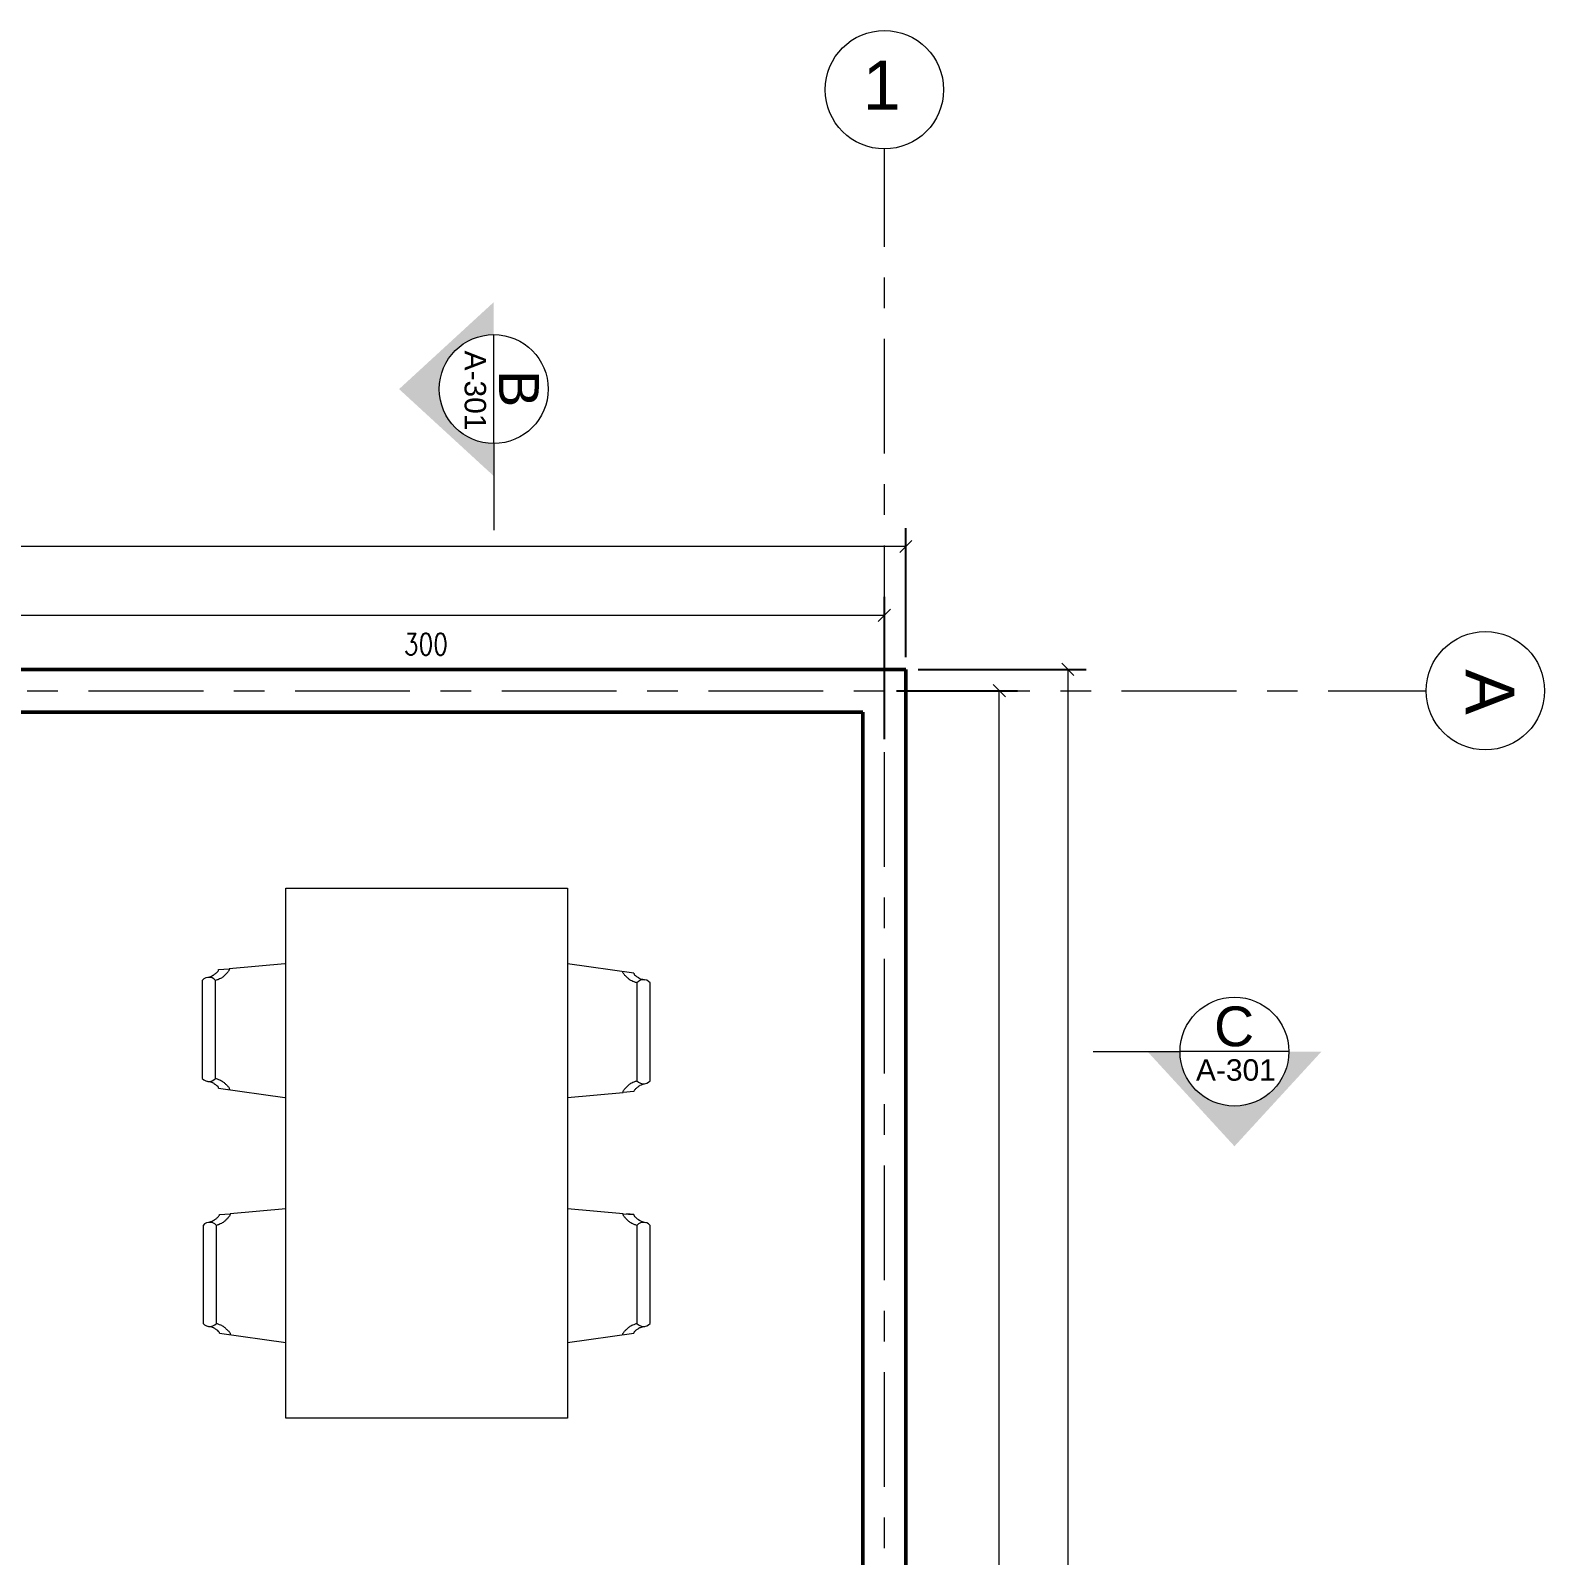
# Model space of a CAD drawing. Header units: inches. Extents: x -1721 to -596, y -6348 to -3031.
# Drawn here: x -875.14 to -870.194, y -3129.564 to -3124.583 of the extents above; entities that cross this region are included whole.
import ezdxf
from ezdxf.enums import TextEntityAlignment as Align

# ---------------------------------------------------------------- set-up
doc = ezdxf.new("R2010")
doc.units = ezdxf.units.IN
doc.header["$MEASUREMENT"] = 0
doc.linetypes.add('$0$CENTERX2', pattern=[4, 2.5, -0.5, 0.5, -0.5])
doc.linetypes.add('$0$CENTRO2', pattern=[1.125, 0.75, -0.125, 0.125, -0.125])
for name, color, linetype, lineweight in [('$0$AA - pareti sezionate', 236, 'Continuous', 50), ('$0$AA- arredo', 8, 'Continuous', 18), ('$1$AA - linee quote', 3, 'Continuous', 13)]:
    doc.layers.add(name, color=color, linetype=linetype, lineweight=lineweight)
doc.styles.add('$0$ARIAL', font='Arial.ttf')
doc.styles.add('$4$E-ROMANS', font='romans.shx', dxfattribs={"width": 0.8})
doc.dimstyles.new('$0$E-0100_TICK_12', dxfattribs={"dimscale": 0.001, "dimtxt": 70, "dimasz": 40, "dimexe": 60, "dimexo": 40, "dimgap": 60, "dimtad": 4, "dimdec": 0, "dimlfac": 100, "dimzin": 0, "dimdsep": 46, "dimtxsty": '$4$E-ROMANS', "dimblk": 'OBLIQUE', "dimblk1": 'OBLIQUE', "dimblk2": 'OBLIQUE', "dimcen": 60, "dimclrd": 256, "dimclre": 256, "dimclrt": 256, "dimadec": 0, "dimazin": 0, "dimtfac": 1, "dimtdec": 0, "dimtmove": 1, "dimatfit": 3, "dimldrblk": '$0$_Open90', "dimfxl": 1, "dimtfill": 1, "dimtolj": 1, "dimtzin": 0, "dimlwd": -1, "dimarcsym": 0})

# ---------------------------------------------------------------- blocks, each defined once
blk = doc.blocks.new('_Oblique')
at = {"color": 0, "linetype": 'ByBlock', "lineweight": -2}
blk.add_line((-0.5, -0.5), (0.5, 0.5), dxfattribs=at)
blk = doc.blocks.new('*D1069')
at = {"layer": '$1$AA - linee quote', "linetype": 'Continuous', "lineweight": -2, "transparency": 16777216}
for p, q in [((-872.3107, -3126.74), (-871.9153, -3126.74)), ((-872.2407, -3135.67), (-871.9153, -3135.67))]:
    blk.add_line(p, q, dxfattribs=at)
at = {"layer": '$1$AA - linee quote', "transparency": 16777216}
blk.add_line((-871.9753, -3135.67), (-871.9753, -3126.74), dxfattribs=at)
at = {"layer": 'DEFPOINTS', "color": 0, "linetype": 'Continuous', "transparency": 16777216}
for p in [(-872.3507, -3126.74), (-871.9753, -3126.74), (-872.2807, -3135.67)]:
    blk.add_point(p, dxfattribs=at)
at = {"layer": '$1$AA - linee quote', "linetype": 'Continuous', "transparency": 16777216, "xscale": 0.04, "yscale": 0.04, "zscale": 0.04}
for p, rotation in [((-871.9753, -3126.74), 90), ((-871.9753, -3135.67), 270)]:
    blk.add_blockref('_Oblique', p, dxfattribs=dict(at, rotation=rotation))
at = {"layer": '$1$AA - linee quote', "linetype": 'Continuous', "transparency": 16777216, "insert": (-871.8803, -3131.205), "char_height": 0.07, "attachment_point": 5, "rotation": 90, "style": '$4$E-ROMANS', "bg_fill": 3, "box_fill_scale": 1.25, "bg_fill_color": 256, "bg_fill_true_color": 13158600, "bg_fill_transparency": 0}
blk.add_mtext('\\A1;893', dxfattribs=at)
blk = doc.blocks.new('$0$_Open90')
at = {"color": 0, "linetype": 'ByBlock', "lineweight": -2}
for p, q in [((-19.69, 19.69), (0, 0)), ((0, 0), (-39.37, 0)), ((0, 0), (-19.69, -19.69))]:
    blk.add_line(p, q, dxfattribs=at)
blk = doc.blocks.new('*D1070')
at = {"layer": '$1$AA - linee quote', "linetype": 'Continuous', "lineweight": -2, "transparency": 16777216}
for p, q in [((-872.2407, -3126.67), (-871.6914, -3126.67)), ((-872.2407, -3135.74), (-871.6914, -3135.74))]:
    blk.add_line(p, q, dxfattribs=at)
at = {"layer": '$1$AA - linee quote', "transparency": 16777216}
blk.add_line((-871.7514, -3126.67), (-871.7514, -3135.74), dxfattribs=at)
at = {"layer": 'DEFPOINTS', "color": 0, "linetype": 'Continuous', "transparency": 16777216}
for p in [(-872.2807, -3126.67), (-872.2807, -3135.74), (-871.7514, -3135.74)]:
    blk.add_point(p, dxfattribs=at)
at = {"layer": '$1$AA - linee quote', "linetype": 'Continuous', "transparency": 16777216, "xscale": 0.04, "yscale": 0.04, "zscale": 0.04}
for p, rotation in [((-871.7514, -3126.67), 90), ((-871.7514, -3135.74), 270)]:
    blk.add_blockref('_Oblique', p, dxfattribs=dict(at, rotation=rotation))
at = {"layer": '$1$AA - linee quote', "linetype": 'Continuous', "transparency": 16777216, "insert": (-871.6564, -3131.205), "char_height": 0.07, "attachment_point": 5, "rotation": 90, "style": '$4$E-ROMANS', "bg_fill": 3, "box_fill_scale": 1.25, "bg_fill_color": 256, "bg_fill_true_color": 13158600, "bg_fill_transparency": 0}
blk.add_mtext('\\A1;907', dxfattribs=at)
blk = doc.blocks.new('*D1075')
at = {"layer": '$1$AA - linee quote', "linetype": 'Continuous', "lineweight": -2, "transparency": 16777216}
for p, q in [((-875.3467, -3126.8984), (-875.3467, -3126.4332)), ((-872.3507, -3126.8984), (-872.3507, -3126.4332))]:
    blk.add_line(p, q, dxfattribs=at)
at = {"layer": '$1$AA - linee quote', "transparency": 16777216}
blk.add_line((-875.3467, -3126.4932), (-872.3507, -3126.4932), dxfattribs=at)
at = {"layer": 'DEFPOINTS', "color": 0, "linetype": 'Continuous', "transparency": 16777216}
for p in [(-872.3507, -3126.4932), (-875.3467, -3126.9384), (-872.3507, -3126.9384)]:
    blk.add_point(p, dxfattribs=at)
at = {"layer": '$1$AA - linee quote', "linetype": 'Continuous', "transparency": 16777216, "xscale": 0.04, "yscale": 0.04, "zscale": 0.04, "rotation": 180}
blk.add_blockref('_Oblique', (-875.3467, -3126.4932), dxfattribs=at)
at = {"layer": '$1$AA - linee quote', "linetype": 'Continuous', "transparency": 16777216, "xscale": 0.04, "yscale": 0.04, "zscale": 0.04}
blk.add_blockref('_Oblique', (-872.3507, -3126.4932), dxfattribs=at)
at = {"layer": '$1$AA - linee quote', "linetype": 'Continuous', "transparency": 16777216, "insert": (-873.8487, -3126.5882), "char_height": 0.07, "attachment_point": 5, "style": '$4$E-ROMANS', "bg_fill": 3, "box_fill_scale": 1.25, "bg_fill_color": 256, "bg_fill_true_color": 13158600, "bg_fill_transparency": 0}
blk.add_mtext('\\A1;300', dxfattribs=at)
blk = doc.blocks.new('*D1076')
at = {"layer": '$1$AA - linee quote', "linetype": 'Continuous', "lineweight": -2, "transparency": 16777216}
for p, q in [((-881.4207, -3129.65), (-881.4207, -3126.2089)), ((-872.2807, -3126.63), (-872.2807, -3126.2089))]:
    blk.add_line(p, q, dxfattribs=at)
at = {"layer": '$1$AA - linee quote', "transparency": 16777216}
blk.add_line((-872.2807, -3126.2689), (-881.4207, -3126.2689), dxfattribs=at)
at = {"layer": 'DEFPOINTS', "color": 0, "linetype": 'Continuous', "transparency": 16777216}
for p in [(-881.4207, -3126.2689), (-872.2807, -3126.67), (-881.4207, -3129.69)]:
    blk.add_point(p, dxfattribs=at)
at = {"layer": '$1$AA - linee quote', "linetype": 'Continuous', "transparency": 16777216, "xscale": 0.04, "yscale": 0.04, "zscale": 0.04, "rotation": 180}
blk.add_blockref('_Oblique', (-881.4207, -3126.2689), dxfattribs=at)
at = {"layer": '$1$AA - linee quote', "linetype": 'Continuous', "transparency": 16777216, "xscale": 0.04, "yscale": 0.04, "zscale": 0.04}
blk.add_blockref('_Oblique', (-872.2807, -3126.2689), dxfattribs=at)
at = {"layer": '$1$AA - linee quote', "linetype": 'Continuous', "transparency": 16777216, "insert": (-876.8507, -3126.3639), "char_height": 0.07, "attachment_point": 5, "style": '$4$E-ROMANS', "bg_fill": 3, "box_fill_scale": 1.25, "bg_fill_color": 256, "bg_fill_true_color": 13158600, "bg_fill_transparency": 0}
blk.add_mtext('\\A1;914', dxfattribs=at)

msp = doc.modelspace()

# ---------------------------------------------------------------- hatches: boundary and pattern name
at = {"layer": '$1$AA - linee quote'}
h = msp.add_hatch(color=256, dxfattribs=at)
h.dxf.hatch_style = 1
h.paths.add_polyline_path([(-873.6272, -3126.0385), (-873.6272, -3125.9325, -1), (-873.6272, -3125.5769), (-873.6272, -3125.4709), (-873.9362, -3125.7547)])
h = msp.add_hatch(color=256, dxfattribs=at)
h.dxf.hatch_style = 1
h.paths.add_polyline_path([(-870.9231, -3127.9187), (-871.0291, -3127.9187, -1), (-871.3848, -3127.9187), (-871.4908, -3127.9187), (-871.207, -3128.2277)])

# ---------------------------------------------------------------- linework, layer by layer
at = {"layer": '$0$AA - pareti sezionate'}
for p, q in [((-875.4207, -3126.67), (-872.2807, -3126.67)), ((-872.2807, -3126.67), (-872.2807, -3129.94)), ((-872.4207, -3126.81), (-875.4207, -3126.81)), ((-872.4207, -3129.94), (-872.4207, -3126.81))]:
    msp.add_line(p, q, dxfattribs=at)
at = {"layer": '$1$AA - linee quote', "linetype": '$0$CENTRO2', "ltscale": 0.5}
for p, q in [((-872.3507, -3137.44), (-872.3507, -3124.97)), ((-883.0507, -3126.74), (-870.5807, -3126.74))]:
    msp.add_line(p, q, dxfattribs=at)
at = {"layer": '$1$AA - linee quote'}
for p, q in [((-873.627, -3125.9325), (-873.627, -3125.5769)), ((-871.0291, -3127.9185), (-871.3848, -3127.9185))]:
    msp.add_line(p, q, dxfattribs=at)
at = {"layer": '$1$AA - linee quote', "linetype": 'Continuous'}
for p, q in [((-873.627, -3125.9325), (-873.627, -3126.2158)), ((-871.6681, -3127.9185), (-871.3848, -3127.9185))]:
    msp.add_line(p, q, dxfattribs=at)
at = {"layer": '$1$AA - linee quote'}
for centre, radius in [((-872.3507, -3124.7768), 0.1933), ((-873.627, -3125.7547), 0.1778), ((-870.3874, -3126.74), 0.1933), ((-871.207, -3127.9185), 0.1778)]:
    msp.add_circle(centre, radius, dxfattribs=at)

# ---------------------------------------------------------------- texts
at = {"layer": '$1$AA - linee quote', "linetype": '$0$CENTERX2', "ltscale": 5, "style": '$0$ARIAL'}
msp.add_attdef('1', (-872.4213, -3124.8416), '', height=0.16, dxfattribs=at)
at = {"layer": '$1$AA - linee quote', "style": '$0$ARIAL'}
for tag, height, p in [('A-301', 0.07, (-873.687, -3125.7593)), ('B', 0.13, (-873.5446, -3125.7535))]:
    msp.add_attdef(tag, text='', height=height, rotation=270, dxfattribs=at).set_placement(p, align=Align.MIDDLE_CENTER)
at = {"layer": '$1$AA - linee quote', "linetype": '$0$CENTERX2', "ltscale": 5, "style": '$0$ARIAL'}
msp.add_attdef('A', (-870.4522, -3126.6694), '', height=0.16, rotation=270, dxfattribs=at)
at = {"layer": '$1$AA - linee quote', "style": '$0$ARIAL'}
for tag, height, p in [('C', 0.13, (-871.2082, -3127.836)), ('A-301', 0.07, (-871.2023, -3127.9785))]:
    msp.add_attdef(tag, text='', height=height, dxfattribs=at).set_placement(p, align=Align.MIDDLE_CENTER)

# ---------------------------------------------------------------- next in the draw order: dimensions: what is measured, and where the dimension line sits
at = {"layer": '$1$AA - linee quote', "linetype": 'Continuous'}
dim = msp.add_linear_dim(base=(-871.9753, -3126.74), p1=(-872.2807, -3135.67), p2=(-872.3507, -3126.74), angle=90, dimstyle='$0$E-0100_TICK_12', dxfattribs=at)
dim.commit()
dim.dimension.update_dxf_attribs({"geometry": '*D1069', "text_midpoint": (-871.8803, -3131.205)})

# ---------------------------------------------------------------- next in the draw order: dimensions: what is measured, and where the dimension line sits
dim = msp.add_linear_dim(base=(-872.3507, -3126.4932), p1=(-875.3467, -3126.9384), p2=(-872.3507, -3126.9384), dimstyle='$0$E-0100_TICK_12', dxfattribs=at)
dim.commit()
dim.dimension.update_dxf_attribs({"geometry": '*D1075', "text_midpoint": (-873.8487, -3126.5882)})
dim = msp.add_linear_dim(base=(-871.7514, -3135.74), p1=(-872.2807, -3126.67), p2=(-872.2807, -3135.74), angle=90, dimstyle='$0$E-0100_TICK_12', dxfattribs=at)
dim.commit()
dim.dimension.update_dxf_attribs({"geometry": '*D1070', "text_midpoint": (-871.6564, -3131.205)})

# ---------------------------------------------------------------- next in the draw order: dimensions: what is measured, and where the dimension line sits
dim = msp.add_linear_dim(base=(-881.4207, -3126.2689), p1=(-872.2807, -3126.67), p2=(-881.4207, -3129.69), dimstyle='$0$E-0100_TICK_12', dxfattribs=at)
dim.commit()
dim.dimension.update_dxf_attribs({"geometry": '*D1076', "text_midpoint": (-876.8507, -3126.3639)})

# ---------------------------------------------------------------- next in the draw order: linework, layer by layer
at = {"layer": '$0$AA- arredo', "color": 8, "linetype": 'Continuous', "lineweight": 18}
for p, q in [((-874.5258, -3127.6508), (-874.4908, -3127.6477)), ((-874.5258, -3127.6508), (-874.5258, -3127.6509)), ((-874.3092, -3127.6319), (-874.4908, -3127.6477)), ((-873.1694, -3127.6623), (-873.386, -3127.6319)), ((-873.1694, -3127.6624), (-873.1694, -3127.6623)), ((-874.5793, -3127.6861), (-874.5793, -3128.0061)), ((-874.5558, -3127.6749), (-874.5611, -3127.6762)), ((-874.554, -3127.6762), (-874.5611, -3127.6762)), ((-874.5472, -3127.6779), (-874.554, -3127.6762)), ((-874.5358, -3127.6861), (-874.541, -3127.6813)), ((-874.5358, -3128.0061), (-874.5358, -3127.6861)), ((-873.1542, -3127.6891), (-873.1594, -3127.6939)), ((-873.1594, -3127.6939), (-873.1594, -3128.0139)), ((-873.148, -3127.6857), (-873.1542, -3127.6891)), ((-873.1411, -3127.6839), (-873.148, -3127.6857)), ((-873.1159, -3128.0139), (-873.1159, -3127.6939)), ((-874.5472, -3128.0143), (-874.541, -3128.0109)), ((-874.541, -3128.0109), (-874.5358, -3128.0061)), ((-874.554, -3128.0161), (-874.5472, -3128.0143)), ((-874.5258, -3128.0376), (-874.5258, -3128.0377)), ((-874.5258, -3128.0377), (-874.3092, -3128.0681)), ((-873.386, -3128.0681), (-873.2044, -3128.0523)), ((-873.1694, -3128.0491), (-873.2044, -3128.0523)), ((-873.1694, -3128.0491), (-873.1694, -3128.0491)), ((-873.1594, -3128.0139), (-873.1542, -3128.0187)), ((-873.148, -3128.022), (-873.1411, -3128.0238)), ((-873.1411, -3128.0238), (-873.1341, -3128.0238)), ((-873.1393, -3128.0251), (-873.1341, -3128.0238)), ((-874.5232, -3128.4509), (-874.4882, -3128.4478)), ((-874.5232, -3128.4509), (-874.5232, -3128.451)), ((-874.3066, -3128.432), (-874.4882, -3128.4478)), ((-873.2044, -3128.4479), (-873.386, -3128.432)), ((-873.2044, -3128.4478), (-873.1694, -3128.4509)), ((-873.1694, -3128.4509), (-873.1933, -3128.4488)), ((-873.1694, -3128.451), (-873.1694, -3128.4509)), ((-874.5767, -3128.4862), (-874.5767, -3128.8062)), ((-874.5532, -3128.4749), (-874.5585, -3128.4763)), ((-874.5514, -3128.4763), (-874.5585, -3128.4763)), ((-874.5446, -3128.478), (-874.5514, -3128.4763)), ((-874.5332, -3128.4862), (-874.5384, -3128.4814)), ((-874.5332, -3128.8062), (-874.5332, -3128.4862)), ((-873.1542, -3128.4814), (-873.1594, -3128.4862)), ((-873.1594, -3128.4862), (-873.1594, -3128.8062)), ((-873.148, -3128.478), (-873.1542, -3128.4814)), ((-873.1411, -3128.4763), (-873.148, -3128.478)), ((-873.1393, -3128.4749), (-873.132, -3128.4766)), ((-873.1159, -3128.8062), (-873.1159, -3128.4862)), ((-874.5384, -3128.811), (-874.5332, -3128.8062)), ((-873.1594, -3128.8062), (-873.1542, -3128.811)), ((-874.5514, -3128.8161), (-874.5446, -3128.8144)), ((-874.5446, -3128.8144), (-874.5384, -3128.811)), ((-874.5232, -3128.8377), (-874.5232, -3128.8377)), ((-874.5232, -3128.8377), (-874.3066, -3128.8682)), ((-873.386, -3128.8682), (-873.1694, -3128.8377)), ((-873.1694, -3128.8377), (-873.1694, -3128.8377)), ((-873.148, -3128.8144), (-873.1411, -3128.8161))]:
    msp.add_line(p, q, dxfattribs=at)
at = {"layer": '$0$AA- arredo', "color": 8, "linetype": 'Continuous', "lineweight": 18, "flags": 128}
msp.add_lwpolyline([(-874.3066, -3127.3845), (-873.386, -3127.3845), (-873.386, -3129.1155), (-874.3066, -3129.1155)], close=True, dxfattribs=at)
for points in [[(-874.5611, -3127.6762), (-874.5679, -3127.6779), (-874.5741, -3127.6813), (-874.5793, -3127.6861)], [(-874.541, -3127.6813), (-874.5472, -3127.6779)], [(-873.1505, -3127.6794), (-873.1411, -3127.6824), (-873.1341, -3127.6839)], [(-873.1159, -3127.6939), (-873.1211, -3127.6891), (-873.1273, -3127.6857), (-873.1341, -3127.6839), (-873.1411, -3127.6839)], [(-874.5793, -3128.0061), (-874.5741, -3128.0109), (-874.5679, -3128.0143), (-874.5611, -3128.0161), (-874.554, -3128.0161)], [(-874.5447, -3128.0206), (-874.5541, -3128.0176), (-874.5611, -3128.0161)], [(-873.1542, -3128.0187), (-873.148, -3128.022)], [(-873.1341, -3128.0238), (-873.1273, -3128.022), (-873.1211, -3128.0187), (-873.1159, -3128.0139)], [(-874.5585, -3128.4763), (-874.5653, -3128.478), (-874.5715, -3128.4814), (-874.5767, -3128.4862)], [(-874.5384, -3128.4814), (-874.5446, -3128.478)], [(-873.1341, -3128.4763), (-873.1411, -3128.4763)], [(-873.1159, -3128.4862), (-873.1211, -3128.4814), (-873.1273, -3128.478), (-873.1341, -3128.4763)], [(-874.5767, -3128.8062), (-874.5715, -3128.811), (-874.5653, -3128.8144), (-874.5585, -3128.8161), (-874.5514, -3128.8161)], [(-873.1411, -3128.8161), (-873.1341, -3128.8161), (-873.1273, -3128.8144), (-873.1211, -3128.811), (-873.1159, -3128.8062)], [(-874.5421, -3128.8207), (-874.5515, -3128.8177), (-874.5585, -3128.8161)], [(-873.1542, -3128.811), (-873.148, -3128.8144)], [(-873.1505, -3128.8207), (-873.1411, -3128.8177), (-873.1328, -3128.8159)]]:
    msp.add_lwpolyline(points, dxfattribs=at)
at = {"layer": '$0$AA- arredo', "color": 8, "linetype": 'Continuous', "lineweight": 18}
for points in [[(-874.5349, -3127.6626), (-874.5337, -3127.6616), (-874.5324, -3127.6606), (-874.5313, -3127.6597)], [(-874.5313, -3127.6597), (-874.5304, -3127.6587), (-874.5293, -3127.6577), (-874.5286, -3127.6567)], [(-874.5286, -3127.6567), (-874.5278, -3127.6557), (-874.5273, -3127.6548), (-874.5266, -3127.6538)], [(-874.5266, -3127.6538), (-874.5261, -3127.6528), (-874.5258, -3127.6518), (-874.5258, -3127.6508)], [(-874.4921, -3127.6541), (-874.4927, -3127.6552), (-874.4935, -3127.6562), (-874.4943, -3127.6573)], [(-874.4909, -3127.6509), (-874.4911, -3127.652), (-874.4915, -3127.653), (-874.4921, -3127.6541)], [(-874.4908, -3127.6477), (-874.4906, -3127.6488), (-874.4906, -3127.6498), (-874.4909, -3127.6509)], [(-873.2047, -3127.6604), (-873.205, -3127.6594), (-873.205, -3127.6584), (-873.2049, -3127.6574)], [(-873.2034, -3127.6634), (-873.204, -3127.6624), (-873.2042, -3127.6614), (-873.2047, -3127.6604)], [(-873.1694, -3127.6623), (-873.1694, -3127.6632), (-873.1691, -3127.6641), (-873.1686, -3127.665)], [(-874.5558, -3127.6749), (-874.5453, -3127.6704), (-874.544, -3127.6695), (-874.5427, -3127.6685)], [(-874.5266, -3127.6829), (-874.5293, -3127.684), (-874.5323, -3127.6851), (-874.5358, -3127.6861)], [(-874.5195, -3127.6797), (-874.5216, -3127.6808), (-874.5243, -3127.6819), (-874.5266, -3127.6829)], [(-874.51, -3127.6733), (-874.5124, -3127.6755), (-874.5147, -3127.6776), (-874.5195, -3127.6797)], [(-874.5066, -3127.6701), (-874.5076, -3127.6712), (-874.5088, -3127.6723), (-874.51, -3127.6733)], [(-873.2012, -3127.6665), (-873.2021, -3127.6655), (-873.2029, -3127.6645), (-873.2034, -3127.6634)], [(-873.1984, -3127.6695), (-873.1994, -3127.6685), (-873.2003, -3127.6675), (-873.2012, -3127.6665)], [(-873.1952, -3127.6726), (-873.1962, -3127.6716), (-873.1973, -3127.6705), (-873.1984, -3127.6695)], [(-873.1853, -3127.6817), (-873.1866, -3127.6807), (-873.1877, -3127.6797), (-873.1888, -3127.6787)], [(-873.1812, -3127.6847), (-873.1827, -3127.6837), (-873.1841, -3127.6827), (-873.1853, -3127.6817)], [(-873.1686, -3127.665), (-873.1681, -3127.6658), (-873.1674, -3127.6667), (-873.1666, -3127.6676)], [(-873.1594, -3127.6939), (-873.1629, -3127.6929), (-873.1659, -3127.6918), (-873.1686, -3127.6908)], [(-873.1524, -3127.6781), (-873.1517, -3127.6786), (-873.1509, -3127.6792), (-873.1505, -3127.6794)], [(-874.5358, -3128.0061), (-874.5323, -3128.0071), (-874.5293, -3128.0082), (-874.5265, -3128.0092)], [(-874.5427, -3128.0219), (-874.5435, -3128.0214), (-874.5443, -3128.0208), (-874.5447, -3128.0206)], [(-874.5266, -3128.035), (-874.5271, -3128.0342), (-874.5278, -3128.0333), (-874.5286, -3128.0324)], [(-874.5258, -3128.0377), (-874.5258, -3128.0368), (-874.5261, -3128.0359), (-874.5266, -3128.035)], [(-874.514, -3128.0153), (-874.5124, -3128.0163), (-874.5111, -3128.0173), (-874.5098, -3128.0183)], [(-874.5098, -3128.0183), (-874.5086, -3128.0193), (-874.5075, -3128.0203), (-874.5064, -3128.0213)], [(-874.5, -3128.0274), (-874.4989, -3128.0284), (-874.4978, -3128.0295), (-874.4968, -3128.0305)], [(-874.4968, -3128.0305), (-874.4958, -3128.0315), (-874.4949, -3128.0325), (-874.494, -3128.0335)], [(-874.494, -3128.0335), (-874.4931, -3128.0345), (-874.4922, -3128.0355), (-874.4918, -3128.0366)], [(-874.4918, -3128.0366), (-874.4912, -3128.0376), (-874.4909, -3128.0386), (-874.4908, -3128.0396)], [(-874.4908, -3128.0396), (-874.4902, -3128.0406), (-874.4902, -3128.0416), (-874.4903, -3128.0426)], [(-873.2044, -3128.0523), (-873.2046, -3128.0512), (-873.2046, -3128.0502), (-873.2043, -3128.0491)], [(-873.2043, -3128.0491), (-873.2041, -3128.048), (-873.2036, -3128.047), (-873.203, -3128.0459)], [(-873.203, -3128.0459), (-873.2025, -3128.0448), (-873.2017, -3128.0438), (-873.2009, -3128.0427)], [(-873.1886, -3128.0299), (-873.1875, -3128.0288), (-873.1863, -3128.0277), (-873.1852, -3128.0267)], [(-873.1852, -3128.0267), (-873.1827, -3128.0245), (-873.1805, -3128.0224), (-873.1757, -3128.0203)], [(-873.1757, -3128.0203), (-873.1736, -3128.0192), (-873.1709, -3128.0181), (-873.1686, -3128.0171)], [(-873.1686, -3128.0462), (-873.1691, -3128.0472), (-873.1694, -3128.0482), (-873.1694, -3128.0491)], [(-873.1686, -3128.0171), (-873.1659, -3128.016), (-873.1628, -3128.0149), (-873.1594, -3128.0139)], [(-873.1666, -3128.0433), (-873.1674, -3128.0442), (-873.1679, -3128.0452), (-873.1686, -3128.0462)], [(-873.1639, -3128.0403), (-873.1648, -3128.0413), (-873.1659, -3128.0423), (-873.1666, -3128.0433)], [(-873.1602, -3128.0374), (-873.1615, -3128.0384), (-873.1628, -3128.0393), (-873.1639, -3128.0403)], [(-873.1393, -3128.0251), (-873.1499, -3128.0295), (-873.1511, -3128.0305), (-873.1524, -3128.0315)], [(-874.5287, -3128.4597), (-874.5278, -3128.4588), (-874.5267, -3128.4578), (-874.526, -3128.4568)], [(-874.526, -3128.4568), (-874.5252, -3128.4558), (-874.5247, -3128.4548), (-874.524, -3128.4539)], [(-874.524, -3128.4539), (-874.5235, -3128.4529), (-874.5232, -3128.4519), (-874.5232, -3128.4509)], [(-874.4895, -3128.4542), (-874.4901, -3128.4552), (-874.4909, -3128.4563), (-874.4917, -3128.4574)], [(-874.4883, -3128.451), (-874.4885, -3128.452), (-874.4889, -3128.4531), (-874.4895, -3128.4542)], [(-874.4882, -3128.4478), (-874.488, -3128.4488), (-874.488, -3128.4499), (-874.4883, -3128.451)], [(-873.2043, -3128.451), (-873.2046, -3128.4499), (-873.2046, -3128.4488), (-873.2044, -3128.4478)], [(-873.203, -3128.4542), (-873.2036, -3128.4531), (-873.2038, -3128.452), (-873.204, -3128.451)], [(-873.2009, -3128.4574), (-873.2017, -3128.4563), (-873.2026, -3128.4552), (-873.203, -3128.4542)], [(-873.1694, -3128.4509), (-873.1694, -3128.4519), (-873.1691, -3128.4529), (-873.1686, -3128.4539)], [(-873.1686, -3128.4539), (-873.1681, -3128.4548), (-873.1674, -3128.4558), (-873.1666, -3128.4568)], [(-873.1666, -3128.4568), (-873.1658, -3128.4578), (-873.1648, -3128.4588), (-873.1637, -3128.4597)], [(-874.5532, -3128.4749), (-874.5427, -3128.4705), (-874.5414, -3128.4696), (-874.5401, -3128.4686)], [(-874.524, -3128.483), (-874.5267, -3128.4841), (-874.5297, -3128.4851), (-874.5332, -3128.4862)], [(-874.5323, -3128.4627), (-874.5311, -3128.4617), (-874.5298, -3128.4607), (-874.5287, -3128.4597)], [(-874.5169, -3128.4798), (-874.519, -3128.4809), (-874.5217, -3128.4819), (-874.524, -3128.483)], [(-874.5074, -3128.4734), (-874.5098, -3128.4755), (-874.5121, -3128.4777), (-874.5169, -3128.4798)], [(-874.504, -3128.4702), (-874.505, -3128.4713), (-874.5062, -3128.4723), (-874.5074, -3128.4734)], [(-873.1852, -3128.4734), (-873.1864, -3128.4723), (-873.1875, -3128.4713), (-873.1886, -3128.4702)], [(-873.1757, -3128.4798), (-873.1798, -3128.4777), (-873.1827, -3128.4755), (-873.1852, -3128.4734)], [(-873.1686, -3128.483), (-873.1713, -3128.4819), (-873.1736, -3128.4809), (-873.1757, -3128.4798)], [(-873.1594, -3128.4862), (-873.1628, -3128.4851), (-873.1659, -3128.4841), (-873.1686, -3128.483)], [(-873.1637, -3128.4597), (-873.1626, -3128.4607), (-873.1615, -3128.4617), (-873.1602, -3128.4627)], [(-873.1524, -3128.4686), (-873.1511, -3128.4696), (-873.1499, -3128.4705), (-873.1393, -3128.4749)], [(-874.5332, -3128.8062), (-874.5297, -3128.8072), (-874.5267, -3128.8082), (-874.5239, -3128.8093)], [(-873.1686, -3128.8093), (-873.1659, -3128.8082), (-873.1629, -3128.8072), (-873.1594, -3128.8062)], [(-874.5401, -3128.822), (-874.5409, -3128.8214), (-874.5417, -3128.8209), (-874.5421, -3128.8207)], [(-874.524, -3128.8351), (-874.5245, -3128.8342), (-874.5252, -3128.8334), (-874.526, -3128.8325)], [(-874.5232, -3128.8377), (-874.5232, -3128.8369), (-874.5235, -3128.836), (-874.524, -3128.8351)], [(-874.5114, -3128.8153), (-874.5098, -3128.8164), (-874.5085, -3128.8174), (-874.5072, -3128.8184)], [(-874.5072, -3128.8184), (-874.506, -3128.8194), (-874.5049, -3128.8204), (-874.5038, -3128.8214)], [(-874.4974, -3128.8275), (-874.4963, -3128.8285), (-874.4952, -3128.8295), (-874.4942, -3128.8305)], [(-874.4942, -3128.8305), (-874.4932, -3128.8316), (-874.4923, -3128.8326), (-874.4914, -3128.8336)], [(-874.4914, -3128.8336), (-874.4905, -3128.8346), (-874.4896, -3128.8356), (-874.4892, -3128.8366)], [(-874.4892, -3128.8366), (-874.4886, -3128.8376), (-874.4883, -3128.8387), (-874.4882, -3128.8397)], [(-874.4882, -3128.8397), (-874.4876, -3128.8407), (-874.4876, -3128.8417), (-874.4877, -3128.8427)], [(-873.2049, -3128.8427), (-873.205, -3128.8417), (-873.205, -3128.8407), (-873.2047, -3128.8397)], [(-873.2047, -3128.8397), (-873.2045, -3128.8387), (-873.204, -3128.8376), (-873.2034, -3128.8366)], [(-873.2034, -3128.8366), (-873.2028, -3128.8356), (-873.2021, -3128.8346), (-873.2012, -3128.8336)], [(-873.2012, -3128.8336), (-873.2003, -3128.8326), (-873.1994, -3128.8316), (-873.1984, -3128.8305)], [(-873.1984, -3128.8305), (-873.1973, -3128.8295), (-873.1963, -3128.8285), (-873.1952, -3128.8275)], [(-873.1888, -3128.8214), (-873.1877, -3128.8204), (-873.1865, -3128.8194), (-873.1853, -3128.8184)], [(-873.1853, -3128.8184), (-873.1841, -3128.8174), (-873.183, -3128.8164), (-873.1815, -3128.8153)], [(-873.1686, -3128.8351), (-873.1691, -3128.836), (-873.1694, -3128.8369), (-873.1694, -3128.8377)], [(-873.1666, -3128.8325), (-873.1674, -3128.8334), (-873.1682, -3128.8342), (-873.1686, -3128.8351)], [(-873.1501, -3128.8204), (-873.1509, -3128.8209), (-873.1517, -3128.8214), (-873.1524, -3128.822)]]:
    msp.add_open_spline(points, degree=3, dxfattribs=at)
for points, knots in [([(-874.4943, -3127.6573), (-874.4952, -3127.6584), (-874.4961, -3127.6594), (-874.4971, -3127.6605), (-874.4981, -3127.6616), (-874.4992, -3127.6626), (-874.5003, -3127.6637)], [0, 0, 0, 0, 1, 1, 1, 2, 2, 2, 2]), ([(-874.5427, -3127.6685), (-874.5414, -3127.6675), (-874.5401, -3127.6665), (-874.5388, -3127.6655), (-874.5375, -3127.6646), (-874.5362, -3127.6636), (-874.5349, -3127.6626)], [0, 0, 0, 0, 1, 1, 1, 2, 2, 2, 2]), ([(-874.5003, -3127.6637), (-874.5013, -3127.6648), (-874.5024, -3127.6658), (-874.5035, -3127.6669), (-874.5045, -3127.668), (-874.5055, -3127.669), (-874.5066, -3127.6701)], [0, 0, 0, 0, 1, 1, 1, 2, 2, 2, 2]), ([(-873.1888, -3127.6787), (-873.1899, -3127.6776), (-873.1909, -3127.6766), (-873.1919, -3127.6756), (-873.193, -3127.6746), (-873.1941, -3127.6736), (-873.1952, -3127.6726)], [0, 0, 0, 0, 1, 1, 1, 2, 2, 2, 2]), ([(-873.1686, -3127.6908), (-873.1713, -3127.6898), (-873.1737, -3127.6888), (-873.1757, -3127.6878), (-873.1778, -3127.6868), (-873.1796, -3127.6858), (-873.1812, -3127.6847)], [0, 0, 0, 0, 1, 1, 1, 2, 2, 2, 2]), ([(-873.1666, -3127.6676), (-873.1649, -3127.6693), (-873.1627, -3127.6711), (-873.1602, -3127.6728), (-873.159, -3127.6737), (-873.1577, -3127.6746), (-873.1564, -3127.6755), (-873.1551, -3127.6763), (-873.1537, -3127.6772), (-873.1524, -3127.6781)], [0, 0, 0, 0, 1, 1, 1, 2, 2, 2, 3, 3, 3, 3]), ([(-874.5265, -3128.0092), (-874.5238, -3128.0102), (-874.5215, -3128.0112), (-874.5194, -3128.0122), (-874.5174, -3128.0132), (-874.5156, -3128.0142), (-874.514, -3128.0153)], [0, 0, 0, 0, 1, 1, 1, 2, 2, 2, 2]), ([(-874.5286, -3128.0324), (-874.5302, -3128.0307), (-874.5325, -3128.0289), (-874.5349, -3128.0271), (-874.5362, -3128.0263), (-874.5375, -3128.0254), (-874.5388, -3128.0245), (-874.5401, -3128.0236), (-874.5414, -3128.0228), (-874.5427, -3128.0219)], [0, 0, 0, 0, 1, 1, 1, 2, 2, 2, 3, 3, 3, 3]), ([(-874.5064, -3128.0213), (-874.5053, -3128.0224), (-874.5043, -3128.0234), (-874.5032, -3128.0244), (-874.5022, -3128.0254), (-874.5011, -3128.0264), (-874.5, -3128.0274)], [0, 0, 0, 0, 1, 1, 1, 2, 2, 2, 2]), ([(-873.2009, -3128.0427), (-873.2, -3128.0416), (-873.1991, -3128.0406), (-873.1981, -3128.0395), (-873.197, -3128.0384), (-873.196, -3128.0374), (-873.1949, -3128.0363), (-873.1938, -3128.0352), (-873.1927, -3128.0341), (-873.1917, -3128.0331), (-873.1907, -3128.032), (-873.1897, -3128.0309), (-873.1886, -3128.0299)], [0, 0, 0, 0, 1, 1, 1, 2, 2, 2, 3, 3, 3, 4, 4, 4, 4]), ([(-873.1524, -3128.0315), (-873.1537, -3128.0325), (-873.1551, -3128.0335), (-873.1564, -3128.0344), (-873.1577, -3128.0354), (-873.1589, -3128.0364), (-873.1602, -3128.0374)], [0, 0, 0, 0, 1, 1, 1, 2, 2, 2, 2]), ([(-874.4917, -3128.4574), (-874.4926, -3128.4585), (-874.4935, -3128.4595), (-874.4945, -3128.4606), (-874.4955, -3128.4617), (-874.4966, -3128.4627), (-874.4977, -3128.4638)], [0, 0, 0, 0, 1, 1, 1, 2, 2, 2, 2]), ([(-873.1949, -3128.4638), (-873.196, -3128.4627), (-873.1971, -3128.4617), (-873.1981, -3128.4606), (-873.1991, -3128.4595), (-873.2, -3128.4585), (-873.2009, -3128.4574)], [0, 0, 0, 0, 1, 1, 1, 2, 2, 2, 2]), ([(-874.5401, -3128.4686), (-874.5388, -3128.4676), (-874.5375, -3128.4666), (-874.5362, -3128.4656), (-874.5349, -3128.4646), (-874.5336, -3128.4637), (-874.5323, -3128.4627)], [0, 0, 0, 0, 1, 1, 1, 2, 2, 2, 2]), ([(-874.4977, -3128.4638), (-874.4987, -3128.4649), (-874.4998, -3128.4659), (-874.5009, -3128.467), (-874.5019, -3128.4681), (-874.5029, -3128.4691), (-874.504, -3128.4702)], [0, 0, 0, 0, 1, 1, 1, 2, 2, 2, 2]), ([(-873.1886, -3128.4702), (-873.1897, -3128.4691), (-873.1907, -3128.4681), (-873.1917, -3128.467), (-873.1928, -3128.4659), (-873.1938, -3128.4649), (-873.1949, -3128.4638)], [0, 0, 0, 0, 1, 1, 1, 2, 2, 2, 2]), ([(-873.1602, -3128.4627), (-873.159, -3128.4637), (-873.1577, -3128.4646), (-873.1564, -3128.4656), (-873.1551, -3128.4666), (-873.1537, -3128.4676), (-873.1524, -3128.4686)], [0, 0, 0, 0, 1, 1, 1, 2, 2, 2, 2]), ([(-874.526, -3128.8325), (-874.5276, -3128.8307), (-874.5299, -3128.829), (-874.5323, -3128.8272), (-874.5336, -3128.8264), (-874.5349, -3128.8255), (-874.5362, -3128.8246), (-874.5375, -3128.8237), (-874.5388, -3128.8229), (-874.5401, -3128.822)], [0, 0, 0, 0, 1, 1, 1, 2, 2, 2, 3, 3, 3, 3]), ([(-874.5239, -3128.8093), (-874.5212, -3128.8103), (-874.5189, -3128.8113), (-874.5168, -3128.8123), (-874.5148, -3128.8133), (-874.513, -3128.8143), (-874.5114, -3128.8153)], [0, 0, 0, 0, 1, 1, 1, 2, 2, 2, 2]), ([(-874.5038, -3128.8214), (-874.5027, -3128.8224), (-874.5017, -3128.8235), (-874.5006, -3128.8245), (-874.4996, -3128.8255), (-874.4985, -3128.8265), (-874.4974, -3128.8275)], [0, 0, 0, 0, 1, 1, 1, 2, 2, 2, 2]), ([(-873.1952, -3128.8275), (-873.1941, -3128.8265), (-873.193, -3128.8255), (-873.1919, -3128.8245), (-873.1909, -3128.8235), (-873.1899, -3128.8224), (-873.1888, -3128.8214)], [0, 0, 0, 0, 1, 1, 1, 2, 2, 2, 2]), ([(-873.1812, -3128.8153), (-873.1796, -3128.8143), (-873.1779, -3128.8133), (-873.1757, -3128.8123), (-873.1735, -3128.8113), (-873.1708, -3128.8103), (-873.1679, -3128.8093)], [0, 0, 0, 0, 1, 1, 1, 2, 2, 2, 2]), ([(-873.1524, -3128.822), (-873.1537, -3128.8229), (-873.1551, -3128.8237), (-873.1564, -3128.8246), (-873.1577, -3128.8255), (-873.159, -3128.8264), (-873.1602, -3128.8272), (-873.1615, -3128.8281), (-873.1626, -3128.829), (-873.1637, -3128.8299), (-873.1648, -3128.8307), (-873.1657, -3128.8316), (-873.1666, -3128.8325)], [0, 0, 0, 0, 1, 1, 1, 2, 2, 2, 3, 3, 3, 4, 4, 4, 4])]:
    msp.add_open_spline(points, degree=3, knots=knots, dxfattribs=at)

doc.saveas('drawing.dxf')
